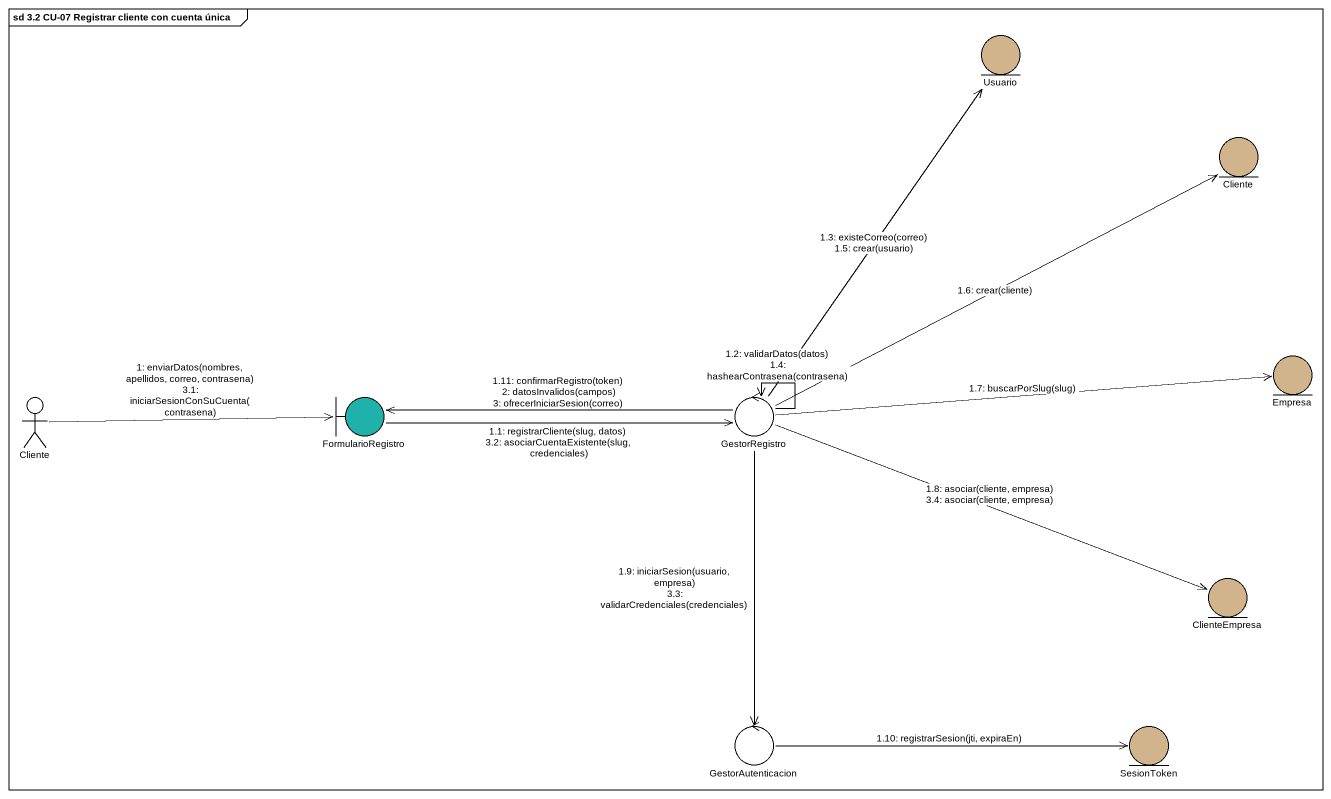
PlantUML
@startuml
mainframe sd 3.2 CU-07 Registrar cliente con cuenta única
entity Usuario #D2B48C
entity Cliente #D2B48C
entity Empresa #D2B48C
actor "Cliente" as Cliente_2
boundary FormularioRegistro #20B2AA
control GestorRegistro
entity ClienteEmpresa #D2B48C
control GestorAutenticacion
entity SesionToken #D2B48C
Cliente_2 -right-> FormularioRegistro : 1: enviarDatos(nombres, apellidos, correo, contrasena)\n3.1: iniciarSesionConSuCuenta(contrasena)
FormularioRegistro -right-> GestorRegistro : 1.1: registrarCliente(slug, datos)\n3.2: asociarCuentaExistente(slug, credenciales)
GestorRegistro --> GestorRegistro : 1.2: validarDatos(datos)\n1.4: hashearContrasena(contrasena)
GestorRegistro -up-> Usuario : 1.3: existeCorreo(correo)\n1.5: crear(usuario)
GestorRegistro -right-> Cliente : 1.6: crear(cliente)
GestorRegistro -right-> Empresa : 1.7: buscarPorSlug(slug)
GestorRegistro -right-> ClienteEmpresa : 1.8: asociar(cliente, empresa)\n3.4: asociar(cliente, empresa)
GestorRegistro --> GestorAutenticacion : 1.9: iniciarSesion(usuario, empresa)\n3.3: validarCredenciales(credenciales)
GestorAutenticacion -right-> SesionToken : 1.10: registrarSesion(jti, expiraEn)
GestorRegistro -left-> FormularioRegistro : 1.11: confirmarRegistro(token)\n2: datosInvalidos(campos)\n3: ofrecerIniciarSesion(correo)
@enduml
